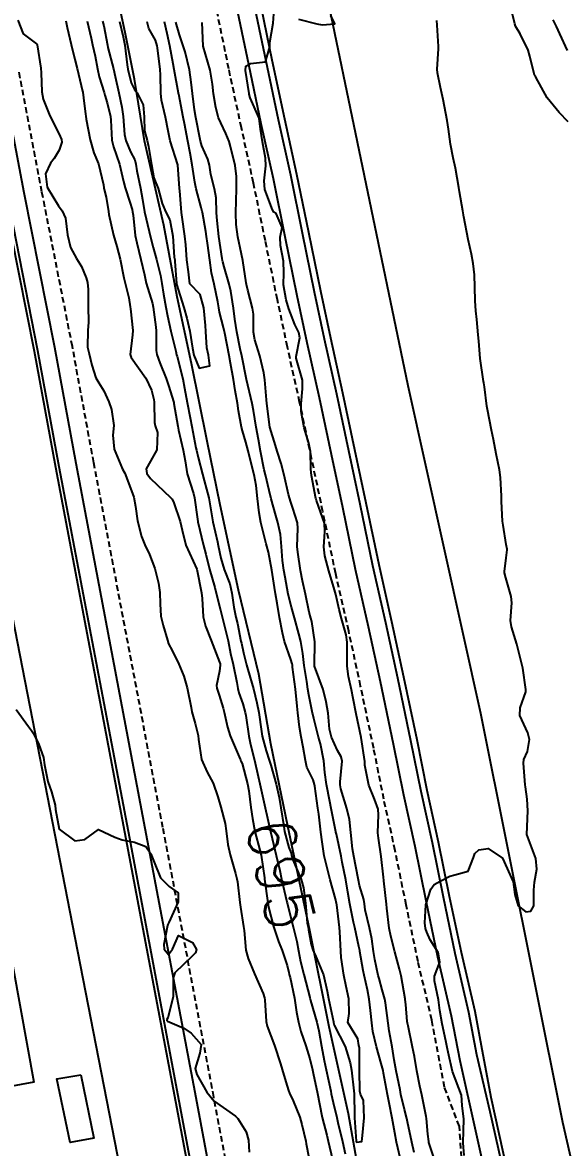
# Model space of a CAD drawing. Header units: metres. Extents: x 292545 to 299085, y 7450245 to 7463078.
# Drawn here: x 298213.5 to 298259.1, y 7451912.2 to 7452006.9 of the extents above; entities that cross this region are included whole.
import ezdxf
from ezdxf.enums import TextEntityAlignment as Align

# ---------------------------------------------------------------- set-up
doc = ezdxf.new("R2010")
doc.units = ezdxf.units.M
doc.linetypes.add('DASHED', pattern=[0.75, 0.5, -0.25])
for name, color, linetype in [('Canteiro', 45, 'DASHED'), ('Ciclovia', 45, 'Continuous'), ('Cotas', 45, 'Continuous'), ('Curvas de Nivel 1m', 11, 'Continuous'), ('Curvas de Nivel 5m', 15, 'Continuous'), ('Edificações', 30, 'Continuous'), ('Hidrografia', 140, 'Continuous'), ('Vias Primárias', 230, 'Continuous')]:
    doc.layers.add(name, color=color, linetype=linetype)
doc.styles.add('Style-STANDARD', font='STANDARD.shx')

msp = doc.modelspace()

# ---------------------------------------------------------------- linework, layer by layer
at = {"layer": 'Canteiro'}
for points in [[(298250.525, 7451909.908), (298250.249, 7451914.025), (298248.989, 7451917.312), (298247.923, 7451922.95), (298246.773, 7451927.882), (298245.774, 7451932.661), (298244.847, 7451937.212), (298243.891, 7451941.548), (298243.041, 7451945.832), (298241.937, 7451951.066), (298240.94, 7451955.696), (298239.852, 7451960.523), (298238.762, 7451965.735), (298237.821, 7451970.212), (298236.811, 7451974.954), (298235.785, 7451979.596), (298234.945, 7451983.568), (298233.929, 7451988.527), (298232.932, 7451993.385), (298231.921, 7451998.024), (298230.856, 7452003.003), (298229.721, 7452008.506)], [(298242.999, 7451849.364), (298239.264, 7451868.79), (298236.583, 7451883.077), (298232.092, 7451903.138), (298229.591, 7451916.489), (298225.314, 7451939.167), (298219.501, 7451969.855), (298217.704, 7451979.628), (298215.14, 7451992.651), (298213.192, 7452002.873)]]:
    msp.add_lwpolyline(points, dxfattribs=at)
at = {"layer": 'Ciclovia'}
for points in [[(298252.997, 7451907.449), (298250.301, 7451919.553), (298249.592, 7451923.302), (298248.438, 7451928.25), (298247.444, 7451933.006), (298246.515, 7451937.565), (298245.561, 7451941.898), (298244.712, 7451946.174), (298243.605, 7451951.422), (298242.605, 7451956.063), (298241.519, 7451960.885), (298240.431, 7451966.084), (298239.49, 7451970.565), (298238.477, 7451975.316), (298237.452, 7451979.956), (298236.615, 7451983.915), (298235.6, 7451988.869), (298234.6, 7451993.738), (298233.588, 7451998.384), (298232.525, 7452003.353), (298231.391, 7452008.853)], [(298256.437, 7451899.19), (298252.834, 7451915.258), (298251.725, 7451920.046), (298251.05, 7451923.61), (298249.894, 7451928.572), (298248.904, 7451933.307), (298247.973, 7451937.874), (298247.02, 7451942.203), (298246.172, 7451946.473), (298245.063, 7451951.732), (298244.061, 7451956.383), (298242.976, 7451961.201), (298241.89, 7451966.389), (298240.948, 7451970.874), (298239.934, 7451975.632), (298238.909, 7451980.271), (298238.074, 7451984.219), (298237.06, 7451989.168), (298236.059, 7451994.046), (298235.045, 7451998.698), (298233.983, 7452003.66), (298232.85, 7452009.157)], [(298241.513, 7451849.301), (298237.779, 7451868.722), (298235.103, 7451882.984), (298230.612, 7451903.045), (298228.106, 7451916.425), (298223.829, 7451939.101), (298218.015, 7451969.793), (298216.22, 7451979.559), (298213.656, 7451992.577), (298211.708, 7452002.802)], [(298253.896, 7451776.118), (298253.455, 7451778.654), (298252.686, 7451782.734), (298251.964, 7451786.504), (298251.204, 7451790.584), (298250.426, 7451794.372), (298249.638, 7451798.583), (298248.813, 7451802.635), (298248.006, 7451806.846), (298247.21, 7451810.888), (298245.849, 7451818.188), (298244.798, 7451823.486), (298243.838, 7451828.363), (298243.137, 7451832.357), (298241.553, 7451841.009), (298240.099, 7451849.037), (298236.366, 7451868.454), (298233.694, 7451882.694), (298229.203, 7451902.756), (298226.692, 7451916.159), (298222.415, 7451938.834), (298216.601, 7451969.529), (298214.807, 7451979.29), (298212.244, 7451992.303)]]:
    msp.add_lwpolyline(points, dxfattribs=at)
at = {"layer": 'Curvas de Nivel 1m', "flags": 128}
for points, elevation in [([(298248.147, 7451911.24), (298247.683, 7451912.679), (298247.67, 7451912.755), (298247.6, 7451913.368), (298247.479, 7451914.681), (298247.453, 7451914.844), (298247.095, 7451916.685), (298246.927, 7451917.411), (298246.655, 7451918.69), (298246.463, 7451919.904), (298246.313, 7451920.694), (298245.932, 7451922.475), (298245.885, 7451922.697), (298245.863, 7451922.847), (298245.729, 7451924.284), (298245.693, 7451924.7), (298245.689, 7451924.745), (298245.353, 7451926.704), (298245.211, 7451927.263), (298244.819, 7451928.71), (298244.486, 7451930.023), (298244.353, 7451930.714), (298244.152, 7451932.393), (298244.108, 7451932.717), (298243.885, 7451934.687), (298243.88, 7451934.72), (298243.857, 7451934.993), (298243.672, 7451936.723), (298243.439, 7451938.268), (298243.389, 7451938.728), (298243.434, 7451940.243), (298243.409, 7451940.725), (298243.112, 7451941.552), (298242.642, 7451942.733), (298242.303, 7451944.403), (298242.281, 7451944.737), (298241.993, 7451946.74), (298241.575, 7451948.747), (298241.319, 7451950.034), (298241.178, 7451950.753), (298240.928, 7451951.889), (298240.807, 7451952.759), (298240.809, 7451953.488), (298240.808, 7451954.759), (298240.726, 7451955.387), (298240.337, 7451956.767), (298240.124, 7451957.501), (298239.851, 7451958.773), (298239.741, 7451959.18), (298239.26, 7451960.779), (298238.931, 7451962.033), (298238.846, 7451962.783), (298238.933, 7451964.055), (298238.898, 7451964.783), (298238.232, 7451966.674), (298238.191, 7451966.79), (298238.17, 7451966.854), (298237.81, 7451968.795), (298237.741, 7451969.322), (298237.716, 7451970.796), (298237.593, 7451971.494), (298237.198, 7451972.801), (298236.942, 7451974.186), (298236.936, 7451974.804), (298237.057, 7451976.092), (298237.055, 7451976.803), (298236.527, 7451978.662), (298236.508, 7451978.809), (298236.834, 7451980.37), (298236.744, 7451980.807), (298236.41, 7451981.5), (298236.035, 7451982.432), (298235.91, 7451982.818), (298235.687, 7451983.568), (298235.452, 7451984.825), (298235.476, 7451985.838), (298235.455, 7451986.825), (298235.193, 7451988.129), (298235.18, 7451988.83), (298235.349, 7451989.665), (298234.828, 7451990.835), (298234.636, 7451990.95), (298234.526, 7451991.132), (298233.895, 7451992.846), (298233.827, 7451993.574), (298233.964, 7451994.846), (298233.929, 7451995.497), (298233.674, 7451996.849), (298233.53, 7451997.924), (298233.4, 7451998.852), (298232.638, 7452000.558), (298232.58, 7452000.861), (298232.569, 7452000.935), (298232.248, 7452002.864), (298232.298, 7452003.234), (298232.672, 7452003.453), (298233.938, 7452003.584), (298234.298, 7452004.844), (298234.313, 7452005.228), (298234.595, 7452006.841), (298234.733, 7452008.83)], 697), ([(298236.717, 7452007.189), (298238.253, 7452006.795), (298238.712, 7452006.69), (298239.758, 7452006.774), (298239.422, 7452007.482)], 697), ([(298259.402, 7451998.542), (298258.625, 7451999.33), (298257.624, 7452000.56), (298256.66, 7452002.298), (298256.57, 7452002.479), (298256.536, 7452002.572), (298256.176, 7452004.075), (298256.016, 7452004.58), (298255.354, 7452005.94), (298254.964, 7452006.596), (298254.894, 7452006.777), (298254.723, 7452007.599)], 699), ([(298213.113, 7452007.094), (298213.557, 7452005.942), (298214.693, 7452005.118), (298214.721, 7452005.07), (298214.729, 7452005.033), (298215.036, 7452003.066), (298215.071, 7452002.654), (298215.122, 7452001.065), (298215.242, 7452000.458), (298215.809, 7451999.058), (298216.6, 7451997.511), (298216.791, 7451997.048), (298216.807, 7451996.832), (298216.584, 7451996.161), (298216.161, 7451995.47), (298215.864, 7451995.057), (298215.448, 7451994.173), (298215.588, 7451993.06), (298216.527, 7451991.488), (298216.835, 7451991.047), (298217.114, 7451990.447), (298217.289, 7451989.042), (298217.547, 7451987.98), (298218.039, 7451987.034), (298218.466, 7451986.382), (298218.863, 7451985.43), (298218.965, 7451985.022), (298219.028, 7451984.437), (298219.033, 7451983.021), (298219.048, 7451981.66), (298218.995, 7451981.021), (298218.959, 7451979.592), (298219.116, 7451979.019), (298219.327, 7451978.057), (298219.679, 7451977.01), (298219.925, 7451976.583), (298220.342, 7451975.899), (298220.766, 7451974.996), (298220.982, 7451974.338), (298221.178, 7451972.991), (298221.103, 7451972.19), (298221.213, 7451970.991), (298221.92, 7451969.33), (298222.1, 7451968.982), (298222.258, 7451968.62), (298222.861, 7451966.974), (298223.013, 7451966.184), (298223.168, 7451964.97), (298223.519, 7451963.647), (298223.783, 7451962.964), (298224.18, 7451962.129), (298224.638, 7451960.953), (298224.939, 7451959.737), (298225.063, 7451958.946), (298225.087, 7451957.987), (298225.146, 7451956.944), (298225.339, 7451956.175), (298225.69, 7451954.936), (298225.788, 7451954.633), (298226.084, 7451954.052), (298226.647, 7451952.924), (298227.064, 7451951.913), (298227.352, 7451950.917), (298227.678, 7451949.262), (298227.757, 7451948.913), (298228.013, 7451947.934), (298228.264, 7451946.907), (298228.315, 7451946.59), (298228.562, 7451944.904), (298229.033, 7451943.828), (298229.53, 7451942.894), (298229.936, 7451941.759), (298230.184, 7451940.886), (298230.541, 7451939.512), (298230.636, 7451938.879), (298230.765, 7451937.75), (298230.957, 7451936.874), (298231.414, 7451935.312), (298231.534, 7451934.865), (298231.577, 7451934.591), (298231.77, 7451932.861), (298231.827, 7451932.469), (298232.103, 7451930.857), (298232.14, 7451930.516), (298232.282, 7451928.855), (298232.481, 7451928.148), (298233.026, 7451926.847), (298233.738, 7451925.197), (298233.864, 7451924.839), (298233.887, 7451924.682), (298233.989, 7451922.837), (298234.082, 7451922.464), (298234.698, 7451920.83), (298235.21, 7451919.285), (298235.352, 7451918.823), (298235.652, 7451917.762), (298235.861, 7451917.033), (298235.951, 7451916.815), (298236.271, 7451916.173), (298236.823, 7451914.802), (298237.005, 7451914.197), (298237.318, 7451912.794), (298237.367, 7451912.57), (298237.579, 7451911.421)], 697), ([(298217.153, 7452007.046), (298217.275, 7452006.477), (298217.602, 7452005.041), (298217.918, 7452003.794), (298218.107, 7452003.036), (298218.557, 7452001.118), (298218.577, 7452001.031), (298218.638, 7452000.55), (298218.795, 7451999.198), (298218.82, 7451999.027), (298218.87, 7451998.775), (298219.192, 7451997.021), (298219.498, 7451995.932), (298219.888, 7451995.01), (298220.312, 7451993.238), (298220.342, 7451993.003), (298220.383, 7451992.844), (298220.535, 7451992.206), (298220.729, 7451990.998), (298220.768, 7451990.75), (298221.148, 7451988.994), (298221.431, 7451988.049), (298221.713, 7451986.988), (298222.035, 7451985.407), (298222.14, 7451984.983), (298222.434, 7451983.722), (298222.569, 7451982.979), (298222.594, 7451982.805), (298222.784, 7451980.976), (298222.764, 7451980.611), (298222.567, 7451978.978), (298222.639, 7451978.717), (298223.876, 7451976.965), (298224.343, 7451975.965), (298224.551, 7451975.173), (298224.578, 7451974.956), (298224.612, 7451973.252), (298224.668, 7451972.955), (298224.851, 7451972.405), (298224.803, 7451970.952), (298224.273, 7451969.999), (298223.893, 7451969.337), (298223.974, 7451968.963), (298224.257, 7451968.545), (298225.948, 7451966.934), (298226.085, 7451966.786), (298226.228, 7451966.484), (298226.756, 7451964.925), (298226.928, 7451964.201), (298227.235, 7451962.92), (298228.163, 7451960.91), (298228.555, 7451958.906), (298228.616, 7451958.425), (298228.691, 7451956.904), (298228.883, 7451956.125), (298229.371, 7451954.897), (298230.075, 7451953.083), (298230.116, 7451952.932), (298230.124, 7451952.889), (298230.133, 7451952.828), (298230.065, 7451952.334), (298229.819, 7451951.12), (298229.85, 7451950.892), (298230.037, 7451950.316), (298230.367, 7451949.226), (298230.462, 7451948.883), (298230.746, 7451947.614), (298230.973, 7451946.875), (298231.736, 7451945.104), (298231.834, 7451944.862), (298231.878, 7451944.767), (298231.97, 7451944.55), (298232.426, 7451942.855), (298232.537, 7451942.261), (298232.716, 7451940.852), (298232.841, 7451939.923), (298233.033, 7451938.849), (298233.464, 7451937.267), (298233.566, 7451936.843), (298233.854, 7451934.933), (298233.868, 7451934.84), (298233.868, 7451934.825), (298234.132, 7451932.837), (298234.196, 7451932.468), (298234.602, 7451930.832), (298235.045, 7451929.572), (298235.339, 7451928.824), (298235.77, 7451927.567), (298235.911, 7451926.964), (298235.943, 7451926.817), (298236.013, 7451926.562), (298236.389, 7451924.81), (298236.555, 7451923.641), (298236.708, 7451922.805), (298236.917, 7451922.014), (298237.323, 7451920.796), (298237.677, 7451919.699), (298237.884, 7451918.788), (298237.946, 7451918.501), (298238.321, 7451916.783), (298238.486, 7451915.925), (298238.716, 7451914.779), (298239.092, 7451913.281), (298239.22, 7451912.774), (298239.578, 7451911.239)], 696), ([(298220.247, 7452007.007), (298220.337, 7452006.633), (298220.642, 7452005.001), (298220.69, 7452004.788), (298221.151, 7452002.995), (298221.296, 7452002.354), (298221.595, 7452000.99), (298221.852, 7451999.766), (298221.979, 7451998.986), (298222.094, 7451997.491), (298222.183, 7451996.984), (298222.583, 7451996.011), (298222.939, 7451995.337), (298223.036, 7451994.973), (298223.116, 7451994.421), (298223.417, 7451992.967), (298223.591, 7451992.022), (298223.77, 7451990.968), (298224.157, 7451989.313), (298224.245, 7451988.963), (298224.488, 7451987.982), (298224.786, 7451986.955), (298225.123, 7451985.614), (298225.223, 7451984.948), (298225.356, 7451984.03), (298225.562, 7451982.943), (298225.708, 7451982.233), (298225.982, 7451980.936), (298226.053, 7451980.589), (298226.386, 7451979.25), (298226.467, 7451978.929), (298226.504, 7451978.806), (298226.976, 7451976.924), (298227.125, 7451976.142), (298227.35, 7451974.92), (298227.604, 7451973.633), (298227.733, 7451972.916), (298228.086, 7451971.112), (298228.127, 7451970.912), (298228.277, 7451970.297), (298228.649, 7451968.906), (298228.795, 7451968.365), (298229.175, 7451966.901), (298229.385, 7451965.734), (298229.51, 7451964.897), (298229.896, 7451963.193), (298229.962, 7451962.892), (298230.177, 7451961.831), (298230.468, 7451960.885), (298230.942, 7451959.669), (298231.122, 7451958.875), (298231.28, 7451957.718), (298231.457, 7451956.87), (298231.579, 7451956.339), (298231.877, 7451954.863), (298231.909, 7451954.681), (298232.083, 7451953.863), (298232.35, 7451952.857), (298232.466, 7451952.457), (298232.938, 7451950.851), (298233.217, 7451949.662), (298233.366, 7451948.847), (298233.598, 7451947.253), (298233.667, 7451946.843), (298233.985, 7451945.621), (298234.249, 7451944.837), (298234.395, 7451944.409), (298234.839, 7451942.831), (298235.078, 7451941.687), (298235.23, 7451940.827), (298235.478, 7451939.254), (298235.551, 7451938.824), (298235.89, 7451937.502), (298236.086, 7451937.018), (298236.138, 7451936.816), (298236.228, 7451936.465), (298236.932, 7451934.804), (298237.142, 7451934.097), (298237.301, 7451932.798), (298237.45, 7451931.154), (298237.515, 7451930.794), (298237.564, 7451930.557), (298237.788, 7451929.332), (298237.944, 7451928.788), (298238.109, 7451928.457), (298238.819, 7451926.779), (298239.12, 7451925.399), (298239.234, 7451924.775), (298239.658, 7451922.826), (298239.667, 7451922.77), (298239.711, 7451922.551), (298240.653, 7451920.76), (298241.053, 7451919.376), (298241.167, 7451918.755), (298241.377, 7451917.022), (298241.388, 7451916.753), (298241.42, 7451914.948), (298241.425, 7451914.752), (298241.566, 7451912.777), (298241.57, 7451912.75), (298241.592, 7451912.689), (298242.031, 7451912.743), (298242.101, 7451913.246), (298242.251, 7451914.74), (298242.18, 7451916.196), (298241.939, 7451916.746), (298241.883, 7451916.984), (298241.851, 7451918.747), (298241.834, 7451920.605), (298241.809, 7451920.748), (298241.79, 7451920.844), (298241.699, 7451921.386), (298240.871, 7451922.758), (298240.965, 7451923.513), (298240.936, 7451924.758), (298240.716, 7451925.792), (298240.517, 7451926.762), (298240.314, 7451928.228), (298240.271, 7451928.765), (298240.182, 7451930.383), (298240.149, 7451930.767), (298239.928, 7451932.672), (298239.915, 7451932.769), (298239.837, 7451933.176), (298239.374, 7451934.775), (298239.199, 7451935.441), (298238.882, 7451936.78), (298238.698, 7451937.979), (298238.599, 7451938.783), (298238.414, 7451940.289), (298238.35, 7451940.786), (298238.098, 7451942.641), (298238.073, 7451942.789), (298237.957, 7451943.175), (298237.426, 7451944.257), (298237.305, 7451944.8), (298237.113, 7451945.932), (298236.941, 7451946.806), (298236.813, 7451947.61), (298236.661, 7451948.81), (298236.608, 7451949.391), (298236.474, 7451950.814), (298236.223, 7451952.665), (298236.202, 7451952.818), (298236.184, 7451952.929), (298236.078, 7451953.295), (298235.549, 7451954.825), (298235.365, 7451955.562), (298235.123, 7451956.83), (298234.93, 7451958.033), (298234.78, 7451958.83), (298234.684, 7451959.367), (298234.476, 7451960.835), (298234.185, 7451962.339), (298234.051, 7451962.841), (298233.994, 7451963.043), (298233.535, 7451964.847), (298233.41, 7451965.659), (298233.28, 7451966.85), (298233.156, 7451967.945), (298232.982, 7451968.853), (298232.53, 7451970.608), (298232.469, 7451970.858), (298232.29, 7451971.597), (298231.995, 7451972.559), (298231.923, 7451972.866), (298231.678, 7451974.221), (298231.576, 7451974.871), (298231.4, 7451975.931), (298231.237, 7451976.871), (298231.008, 7451978.239), (298230.89, 7451978.875), (298230.518, 7451980.763), (298230.496, 7451980.879), (298230.407, 7451981.247), (298230.07, 7451982.536), (298230.01, 7451982.886), (298229.927, 7451983.391), (298229.61, 7451984.893), (298229.413, 7451985.847), (298229.253, 7451986.898), (298229.057, 7451988.339), (298228.981, 7451988.903), (298228.919, 7451989.316), (298228.64, 7451990.908), (298228.619, 7451991.004), (298228.527, 7451991.337), (298228.1, 7451992.914), (298227.991, 7451993.476), (298227.762, 7451994.918), (298227.6, 7451995.903), (298227.417, 7451996.922), (298227.118, 7451998.415), (298227.02, 7451998.926), (298226.642, 7452000.857), (298226.631, 7452000.93), (298226.623, 7452000.95), (298226.271, 7452002.934), (298226.185, 7452003.42), (298225.886, 7452004.938), (298225.674, 7452005.969), (298225.46, 7452006.943)], 694), ([(298221.67, 7452006.99), (298221.983, 7452005.704), (298222.101, 7452004.986), (298222.31, 7452003.341), (298222.37, 7452002.983), (298222.651, 7452001.836), (298222.925, 7452001.255), (298223.16, 7452000.972), (298223.644, 7451999.976), (298223.725, 7451998.963), (298223.778, 7451997.79), (298223.978, 7451996.959), (298224.112, 7451996.481), (298224.357, 7451994.953), (298224.556, 7451993.819), (298224.912, 7451992.946), (298225.264, 7451991.683), (298225.569, 7451990.944), (298225.886, 7451990.309), (298226.135, 7451988.936), (298226.254, 7451987.155), (298226.305, 7451986.933), (298226.329, 7451986.789), (298226.444, 7451984.93), (298226.452, 7451984.875), (298227.08, 7451982.923), (298227.315, 7451982.02), (298227.575, 7451980.918), (298227.803, 7451979.502), (298227.909, 7451978.915), (298228.367, 7451977.821), (298229.265, 7451978.001), (298229.144, 7451978.899), (298229.011, 7451979.523), (298228.931, 7451980.902), (298228.904, 7451981.399), (298228.763, 7451982.905), (298228.44, 7451984.026), (298227.581, 7451984.919), (298227.462, 7451985.921), (298227.333, 7451986.921), (298227.231, 7451988.184), (298227.157, 7451988.923), (298226.922, 7451990.523), (298226.875, 7451990.926), (298226.73, 7451992.739), (298226.714, 7451992.928), (298226.573, 7451994.93), (298225.922, 7451996.937), (298225.767, 7451997.777), (298225.526, 7451998.941), (298225.206, 7452000.373), (298225.142, 7452000.945), (298225.112, 7452002.492), (298225.083, 7452002.946), (298224.859, 7452004.779), (298224.83, 7452004.949), (298224.697, 7452005.407), (298224.134, 7452006.386), (298223.994, 7452006.961)], 693), ([(298246.438, 7451911.837), (298246.259, 7451912.693), (298245.886, 7451914.422), (298245.821, 7451914.698), (298245.624, 7451915.452), (298245.331, 7451916.703), (298245.251, 7451917.1), (298244.926, 7451918.707), (298244.754, 7451919.632), (298244.587, 7451920.711), (298244.347, 7451922.069), (298244.244, 7451922.715), (298244.031, 7451924.416), (298243.974, 7451924.718), (298243.745, 7451925.511), (298243.492, 7451926.457), (298243.426, 7451926.725), (298243.123, 7451928.077), (298243.016, 7451928.732), (298242.874, 7451929.814), (298242.691, 7451930.737), (298242.331, 7451932.236), (298242.261, 7451932.744), (298242.203, 7451933.111), (298241.848, 7451934.306), (298241.748, 7451934.751), (298241.725, 7451934.881), (298241.375, 7451936.755), (298241.27, 7451937.375), (298241.109, 7451938.758), (298240.995, 7451939.836), (298240.785, 7451940.757), (298240.277, 7451942.436), (298240.207, 7451942.766), (298240.212, 7451943.023), (298240.381, 7451944.764), (298240.315, 7451945.104), (298239.982, 7451945.649), (298239.478, 7451946.775), (298239.333, 7451947.446), (298239.207, 7451948.778), (298239.054, 7451949.759), (298238.795, 7451950.782), (298238.072, 7451952.758), (298238.068, 7451952.79), (298238.083, 7451954.78), (298237.824, 7451956.508), (298237.754, 7451956.795), (298237.623, 7451957.292), (298237.29, 7451958.799), (298237.039, 7451959.916), (298236.875, 7451960.803), (298236.646, 7451962.346), (298236.608, 7451962.806), (298236.672, 7451964.342), (298236.627, 7451964.806), (298236.225, 7451966.048), (298236.037, 7451966.618), (298235.98, 7451966.814), (298235.874, 7451967.18), (298235.504, 7451968.821), (298235.248, 7451969.801), (298234.929, 7451970.83), (298234.781, 7451971.325), (298234.303, 7451972.84), (298234.065, 7451974.843), (298234.033, 7451975.146), (298233.873, 7451976.845), (298233.793, 7451977.414), (298233.469, 7451978.849), (298233.055, 7451980.194), (298232.923, 7451980.855), (298232.92, 7451982.353), (298232.854, 7451982.856), (298232.446, 7451984.393), (298232.342, 7451984.861), (298232.322, 7451984.994), (298232.039, 7451986.864), (298231.926, 7451987.421), (298231.619, 7451988.869), (298231.471, 7451989.913), (298231.435, 7451990.871), (298231.478, 7451991.926), (298231.498, 7451992.87), (298231.496, 7451993.933), (298231.395, 7451994.872), (298230.994, 7451996.47), (298230.872, 7451996.877), (298230.6, 7451997.575), (298230.173, 7451998.451), (298229.99, 7451998.889), (298229.761, 7451999.758), (298229.561, 7452000.896), (298229.47, 7452001.716), (298229.292, 7452002.901), (298228.693, 7452004.91), (298228.605, 7452006.911)], 696), ([(298250.635, 7451911.587), (298250.567, 7451912.64), (298250.596, 7451913.647), (298250.626, 7451914.64), (298250.486, 7451915.785), (298250.418, 7451916.642), (298249.663, 7451918.65), (298249.299, 7451920.276), (298249.222, 7451920.657), (298249.113, 7451921.234), (298248.803, 7451922.659), (298248.61, 7451923.775), (298248.495, 7451924.662), (298248.143, 7451926.28), (298248.139, 7451926.666), (298248.595, 7451927.841), (298248.466, 7451928.663), (298247.794, 7451929.729), (298247.498, 7451930.372), (298247.406, 7451930.676), (298247.325, 7451931.163), (298247.414, 7451932.676), (298247.846, 7451933.993), (298248.137, 7451934.38), (298248.632, 7451934.662), (298249.441, 7451935.072), (298249.861, 7451935.188), (298250.995, 7451935.51), (298251.428, 7451936.635), (298251.545, 7451936.975), (298251.89, 7451937.298), (298252.676, 7451937.404), (298253.873, 7451936.6), (298254.758, 7451934.591), (298254.904, 7451933.528), (298255.187, 7451932.586), (298255.826, 7451932.088), (298256.259, 7451932.143), (298256.504, 7451932.573), (298256.513, 7451933.907), (298256.553, 7451934.573), (298256.763, 7451935.672), (298256.675, 7451936.572), (298255.903, 7451938.58), (298255.993, 7451940.579), (298255.938, 7451941.561), (298255.804, 7451942.581), (298255.786, 7451942.75), (298255.624, 7451944.583), (298255.666, 7451944.893), (298255.983, 7451945.579), (298256.137, 7451946.578), (298256.001, 7451947.15), (298255.337, 7451948.587), (298255.365, 7451949.251), (298255.825, 7451950.582), (298255.84, 7451950.788), (298255.57, 7451952.585), (298255.42, 7451953.246), (298255.062, 7451954.59), (298254.634, 7451956.068), (298254.556, 7451956.596), (298254.644, 7451958.086), (298254.602, 7451958.595), (298254.159, 7451960.177), (298254.05, 7451960.601), (298254.042, 7451960.723), (298254.176, 7451961.869), (298254.252, 7451962.529), (298254.252, 7451962.599), (298254.189, 7451962.979), (298253.915, 7451964.603), (298253.877, 7451964.942), (298253.799, 7451966.604), (298253.787, 7451967.057), (298253.707, 7451968.606), (298253.617, 7451969.259), (298253.346, 7451970.609), (298253.103, 7451971.803), (298252.94, 7451972.614), (298252.6, 7451974.347), (298252.557, 7451974.618), (298252.349, 7451976.242), (298252.311, 7451976.579), (298252.299, 7451976.621), (298252.268, 7451976.708), (298251.999, 7451978.626), (298251.867, 7451980.097), (298251.829, 7451980.629), (298251.701, 7451981.916), (298251.64, 7451982.632), (298251.584, 7451983.484), (298251.531, 7451984.634), (298251.502, 7451985.673), (298251.404, 7451986.636), (298251.25, 7451987.408), (298250.995, 7451988.642), (298250.625, 7451990.545), (298250.602, 7451990.649), (298250.594, 7451990.719), (298250.527, 7451991.066), (298250.253, 7451992.653), (298250.193, 7451993.008), (298249.909, 7451994.657), (298249.735, 7451995.505), (298249.505, 7451996.661), (298249.33, 7451997.939), (298249.23, 7451998.664), (298248.876, 7452000.431), (298248.822, 7452000.668), (298248.65, 7452001.426), (298248.401, 7452002.673), (298248.376, 7452002.965), (298248.493, 7452004.672), (298248.496, 7452004.871), (298248.363, 7452006.673), (298248.335, 7452007.056)], 698), ([(298212.968, 7451949.091), (298214.009, 7451947.671), (298214.269, 7451947.339), (298214.441, 7451947.073), (298214.893, 7451946.163), (298215.281, 7451945.06), (298215.355, 7451944.448), (298215.634, 7451943.055), (298215.94, 7451942.179), (298216.266, 7451941.047), (298216.284, 7451940.682), (298216.603, 7451939.043), (298217.893, 7451938.042), (298218.75, 7451938.166), (298219.903, 7451939.01), (298221.275, 7451938.367), (298221.894, 7451938.126), (298222.934, 7451937.928), (298223.889, 7451937.572), (298224.311, 7451936.956), (298224.574, 7451936.251), (298225.122, 7451934.947), (298225.846, 7451934.22), (298226.6, 7451933.688), (298226.599, 7451932.929), (298225.815, 7451931.166), (298225.738, 7451931.016), (298225.712, 7451930.941), (298225.398, 7451929.335), (298225.418, 7451928.944), (298225.778, 7451928.483), (298226.124, 7451928.935), (298226.629, 7451930.099), (298227.792, 7451929.507), (298228.131, 7451928.907), (298228.061, 7451928.627), (298227.777, 7451928.348), (298226.317, 7451926.932), (298226.165, 7451926.526), (298226.17, 7451924.933), (298225.715, 7451923.169), (298225.642, 7451923.012), (298225.644, 7451922.941), (298225.712, 7451922.873), (298227.068, 7451922.282), (298227.702, 7451921.859), (298228.525, 7451920.902), (298228.41, 7451920.174), (298228.033, 7451918.906), (298228.171, 7451918.391), (298229.009, 7451916.896), (298229.632, 7451916.148), (298231.428, 7451914.872), (298231.611, 7451914.702), (298232.317, 7451913.576), (298232.506, 7451912.856), (298232.579, 7451911.851)], 698)]:
    msp.add_lwpolyline(points, dxfattribs=dict(at, elevation=elevation))
at = {"layer": 'Curvas de Nivel 5m', "flags": 128}
for points, elevation in [([(298218.952, 7452007.026), (298219.271, 7452005.594), (298219.397, 7452005.019), (298219.619, 7452004.075), (298219.816, 7452003.013), (298219.962, 7452002.317), (298220.365, 7452001.004), (298220.434, 7452000.797), (298220.634, 7452000.148), (298220.893, 7451998.997), (298220.921, 7451998.694), (298221.013, 7451996.996), (298221.155, 7451996.426), (298221.66, 7451994.989), (298222.002, 7451993.535), (298222.129, 7451992.984), (298222.531, 7451991.789), (298222.715, 7451991.167), (298222.755, 7451990.978), (298222.798, 7451990.699), (298222.99, 7451988.975), (298223.112, 7451988.356), (298223.466, 7451986.97), (298223.755, 7451985.672), (298223.918, 7451984.965), (298224.427, 7451983.261), (298224.494, 7451982.959), (298224.725, 7451981.274), (298224.745, 7451980.955), (298224.745, 7451979.313), (298224.796, 7451978.954), (298225.066, 7451978.256), (298225.588, 7451976.941), (298225.78, 7451976.371), (298226.218, 7451974.932), (298226.242, 7451974.842), (298226.327, 7451974.38), (298226.566, 7451972.927), (298226.625, 7451972.61), (298227.019, 7451970.923), (298227.171, 7451970.024), (298227.36, 7451968.919), (298227.883, 7451967.269), (298227.979, 7451966.913), (298228.215, 7451965.12), (298228.239, 7451964.91), (298228.243, 7451964.879), (298228.739, 7451962.905), (298228.912, 7451962.172), (298229.242, 7451960.899), (298229.671, 7451959.372), (298229.793, 7451958.893), (298230.123, 7451957.579), (298230.302, 7451956.887), (298230.666, 7451955.449), (298230.791, 7451954.88), (298231.007, 7451953.801), (298231.208, 7451952.873), (298231.541, 7451951.377), (298231.613, 7451950.866), (298231.688, 7451950.514), (298232.03, 7451949.572), (298232.229, 7451948.858), (298232.276, 7451948.602), (298232.541, 7451946.855), (298232.685, 7451946.161), (298233.008, 7451944.85), (298233.328, 7451943.477), (298233.472, 7451942.845), (298233.923, 7451940.84), (298234.353, 7451938.835), (298234.494, 7451938.237), (298234.839, 7451936.83), (298235.135, 7451935.557), (298235.289, 7451934.826), (298235.748, 7451932.907), (298235.771, 7451932.821), (298235.829, 7451932.58), (298236.267, 7451930.813), (298236.565, 7451929.582), (298236.712, 7451928.806), (298236.879, 7451927.909), (298237.15, 7451926.799), (298237.665, 7451924.859), (298237.68, 7451924.791), (298237.689, 7451924.747), (298237.731, 7451924.607), (298238.26, 7451922.785), (298238.412, 7451922.077), (298238.655, 7451920.78), (298238.885, 7451919.568), (298239.038, 7451918.776), (298239.423, 7451916.995), (298239.471, 7451916.772), (298239.632, 7451916.042), (298239.925, 7451914.767), (298240.021, 7451914.353), (298240.411, 7451912.762), (298240.628, 7451911.714)], 695), ([(298245.382, 7451910.894), (298244.97, 7451912.706), (298244.824, 7451913.485), (298244.603, 7451914.71), (298244.34, 7451916.005), (298244.202, 7451916.714), (298243.871, 7451918.508), (298243.827, 7451918.718), (298243.672, 7451919.31), (298243.263, 7451920.726), (298242.976, 7451922.001), (298242.877, 7451922.733), (298242.778, 7451923.789), (298242.66, 7451924.736), (298242.512, 7451925.506), (298242.242, 7451926.743), (298242.165, 7451927.142), (298241.875, 7451928.749), (298241.862, 7451928.827), (298241.787, 7451929.172), (298241.447, 7451930.754), (298241.353, 7451931.212), (298241.04, 7451932.758), (298240.874, 7451933.728), (298240.694, 7451934.762), (298240.395, 7451936.245), (298240.291, 7451936.766), (298239.901, 7451938.608), (298239.867, 7451938.77), (298239.856, 7451938.818), (298239.456, 7451940.775), (298239.345, 7451941.363), (298239.075, 7451942.779), (298238.931, 7451943.813), (298238.852, 7451944.781), (298238.567, 7451946.205), (298238.4, 7451946.786), (298238.016, 7451948.331), (298237.926, 7451948.696), (298237.906, 7451948.792), (298237.573, 7451950.331), (298237.508, 7451950.798), (298237.408, 7451951.444), (298237.197, 7451952.803), (298237.076, 7451953.798), (298236.898, 7451954.808), (298236.75, 7451955.461), (298236.385, 7451956.816), (298236.126, 7451957.703), (298235.85, 7451958.814), (298235.582, 7451960.243), (298235.492, 7451960.82), (298235.373, 7451961.624), (298235.284, 7451962.824), (298235.208, 7451963.83), (298234.979, 7451964.829), (298234.807, 7451965.419), (298234.425, 7451966.837), (298234.243, 7451967.539), (298233.933, 7451968.843), (298233.837, 7451969.275), (298233.514, 7451970.848), (298233.339, 7451971.803), (298233.163, 7451972.851), (298232.927, 7451974.251), (298232.81, 7451974.855), (298232.353, 7451976.86), (298231.936, 7451978.864), (298231.819, 7451979.436), (298231.526, 7451980.869), (298231.357, 7451981.927), (298231.251, 7451982.872), (298231.026, 7451984.292), (298230.891, 7451984.876), (298230.467, 7451986.335), (298230.353, 7451986.763), (298230.332, 7451986.882), (298230.306, 7451987.052), (298230.018, 7451988.887), (298229.866, 7451990.239), (298229.828, 7451990.89), (298229.78, 7451992.136), (298229.648, 7451992.893), (298229.356, 7451994.103), (298229.238, 7451994.9), (298229.079, 7451995.404), (298228.589, 7451996.519), (298228.487, 7451996.911), (298228.457, 7451997.049), (298228.085, 7451998.915), (298227.979, 7451999.56), (298227.803, 7452000.918), (298227.688, 7452001.885), (298227.541, 7452002.921), (298227.18, 7452004.431), (298227.023, 7452004.927), (298226.702, 7452005.875), (298226.412, 7452006.933)], 695), ([(298259.337, 7452004.543), (298258.704, 7452005.944), (298258.418, 7452006.553), (298258.141, 7452007.133)], 700)]:
    msp.add_lwpolyline(points, dxfattribs=dict(at, elevation=elevation))
at = {"layer": 'Edificações'}
for points in [[(298204.541, 7451915.934), (298195.702, 7451914.47), (298193.512, 7451927.225), (298202.201, 7451928.672), (298202.599, 7451926.488), (298206.489, 7451927.14), (298205.978, 7451929.352), (298212.169, 7451930.458), (298214.469, 7451917.758), (298204.541, 7451915.934)], [(298218.401, 7451918.37), (298219.502, 7451913.047), (298217.509, 7451912.671), (298216.386, 7451918.038)]]:
    msp.add_lwpolyline(points, close=True, dxfattribs=at)
at = {"layer": 'Hidrografia'}
msp.add_lwpolyline([(298241.833, 7451909.836), (298240.928, 7451915.09), (298239.295, 7451922.393), (298237.662, 7451930.519), (298235.831, 7451939.292), (298234.376, 7451946.22), (298233.373, 7451952.066), (298231.661, 7451959.13), (298230.126, 7451966.332), (298229.046, 7451971.666), (298227.708, 7451978.216), (298226.508, 7451983.807), (298225.385, 7451989.848), (298223.753, 7451996.949), (298222.926, 7452002.145), (298222.139, 7452006.062), (298220.879, 7452011.908)], dxfattribs=at)
at = {"layer": 'Vias Primárias', "elevation": 716.338}
msp.add_lwpolyline([(298287.904, 7451784.389), (298286.826, 7451787.865), (298282.874, 7451806.243), (298274.616, 7451845.585), (298258.935, 7451914.366), (298252.046, 7451948.763), (298245.95, 7451976.318), (298238.598, 7452011.709), (298229.826, 7452054.503), (298222.541, 7452086.22, 0.05326), (298213.887, 7452111.304, -0.058977)], format="xyb", dxfattribs=at)
at = {"layer": 'Vias Primárias'}
for points in [[(298233.339, 7452009.259), (298234.473, 7452003.762), (298235.534, 7451998.804), (298236.548, 7451994.15), (298237.55, 7451989.268), (298238.563, 7451984.321), (298239.398, 7451980.377), (298240.423, 7451975.738), (298241.437, 7451970.977), (298242.38, 7451966.492), (298243.464, 7451961.307), (298244.549, 7451956.491), (298245.552, 7451951.837), (298246.662, 7451946.573), (298247.509, 7451942.306), (298248.463, 7451937.978), (298249.393, 7451933.408), (298250.382, 7451928.68), (298251.54, 7451923.714), (298252.083, 7451920.839), (298252.878, 7451916.495), (298258.332, 7451891.777)], [(298239.804, 7451848.982), (298236.072, 7451868.398), (298233.4, 7451882.634), (298228.909, 7451902.695), (298226.397, 7451916.103), (298222.121, 7451938.779), (298216.307, 7451969.474), (298214.512, 7451979.234), (298211.95, 7451992.246)], [(298242.922, 7451799.727), (298239.121, 7451821.112), (298231.883, 7451859.81), (298223.258, 7451902.561), (298217.936, 7451929.891), (298212.05, 7451960.133)]]:
    msp.add_lwpolyline(points, dxfattribs=at)

# ---------------------------------------------------------------- texts
at = {"layer": 'Cotas', "style": 'Style-STANDARD'}
msp.add_text('695', height=4, rotation=282.87425, dxfattribs=at).set_placement((298235.2, 7451935.286, 695), align=Align.MIDDLE_CENTER)

doc.saveas('drawing.dxf')
